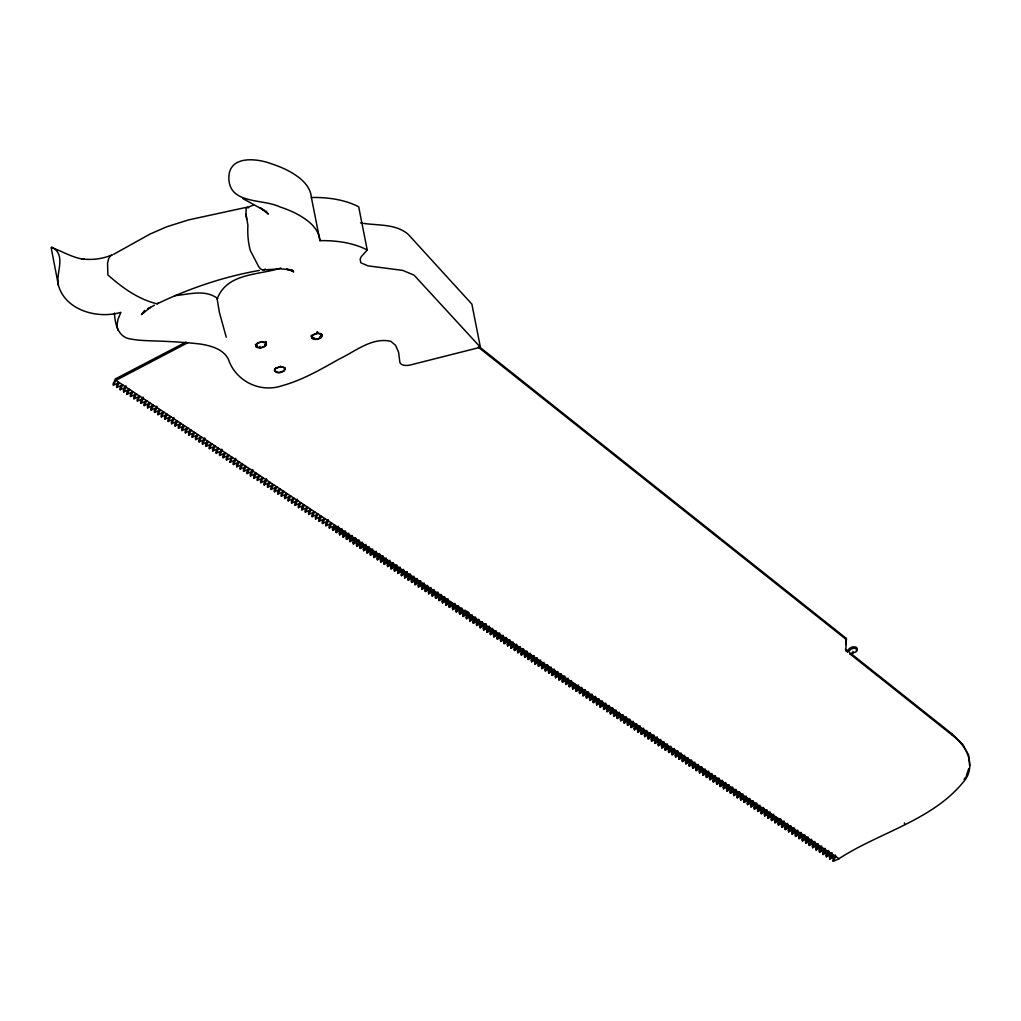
<?xml version="1.0" encoding="UTF-8"?>
<svg xmlns="http://www.w3.org/2000/svg" width="1021" height="1021" viewBox="0 0 1021 1021"><rect width="100%" height="100%" fill="white"/><g stroke="black" fill="none" stroke-linecap="round" stroke-linejoin="round"><path stroke-width="1.5" d="M311.214 335.22L311.864 338.193L313.562 339.176A5.462 2.948 -11.2 0 0 321.513 337.198A5.462 2.948 -11.2 0 0 318.909 333.318L314.787 333.893L311.507 336.713M845.873 644.583L846.332 638.406L479.308 346.783M849.434 650.543A11.639 6.279 -11.2 0 1 847.596 651.985L845.809 650.645L846.332 638.406M256.143 346.566L256.973 343.592L261.861 341.869L265.932 343.133L265.103 346.106L260.215 347.829L256.143 346.566L255.85 345.085L257.037 345.455M320.926 337.606L321.768 334.556L317.595 333.254L312.566 335.016L311.724 338.079L315.897 339.38L320.926 337.606L320.632 336.126M966.415 775.526L968.738 768.622M125.877 385.759L126.157 387.176L120.248 389.716L122.737 384.904L116.828 387.444L119.304 382.645L113.395 385.172L115.871 380.374L187.685 342.762M118.398 382.416L116.547 386.027L116.828 387.444M121.831 384.687L119.968 388.286L120.248 389.716M125.251 386.959L123.401 390.558L123.681 391.975L129.59 389.448L127.102 394.246L133.011 391.707L130.535 396.518L136.444 393.978L133.955 398.777L139.864 396.237L137.388 401.049L143.297 398.509L143.017 397.092M123.681 391.975L126.157 387.176M128.684 389.218L126.821 392.83L127.102 394.246M132.117 391.49L130.254 395.089L130.535 396.518M135.538 393.761L133.674 397.36L133.955 398.777M138.971 396.02L137.108 399.632L137.388 401.049M142.391 398.292L140.541 401.891L140.821 403.321L146.73 400.781L144.242 405.579L150.151 403.04L147.675 407.851L153.584 405.311L151.095 410.11L157.004 407.583L156.724 406.154M140.821 403.321L143.297 398.509M145.824 400.564L143.961 404.163L144.242 405.579M149.257 402.823L147.394 406.435L147.675 407.851M152.678 405.095L150.814 408.694L151.095 410.11M156.111 407.366L154.248 410.965L154.528 412.382L160.437 409.842L157.949 414.654L163.858 412.114L161.382 416.913L167.291 414.386L164.815 419.184L170.724 416.645L168.235 421.456L174.144 418.916L173.864 417.5M154.528 412.382L157.004 407.583M159.531 409.625L157.668 413.237L157.949 414.654M162.964 411.897L161.101 415.496L161.382 416.913M166.385 414.169L164.534 417.768L164.815 419.184M169.818 416.428L167.954 420.027L168.235 421.456M173.251 418.699L171.388 422.298L171.668 423.715L177.577 421.188L175.089 425.987L180.998 423.447L178.522 428.258L184.431 425.719L181.955 430.517L187.864 427.99L185.375 432.789L191.284 430.249L188.808 435.061L194.717 432.521L192.229 437.32L198.138 434.793L195.662 439.592L201.571 437.052L199.082 441.863L204.991 439.324L204.711 437.907M171.668 423.715L174.144 418.916M176.671 420.971L174.808 424.57L175.089 425.987M180.104 423.23L178.241 426.829L178.522 428.258M183.525 425.502L181.674 429.101L181.955 430.517M186.958 427.761L185.095 431.373L185.375 432.789M190.378 430.032L188.528 433.631L188.808 435.061M193.811 432.304L191.948 435.903L192.229 437.32M197.244 434.563L195.381 438.175L195.662 439.592M200.665 436.835L198.801 440.434L199.082 441.863M204.098 439.107L202.235 442.706L202.515 444.122L208.424 441.595L205.948 446.394L211.858 443.854L209.369 448.666L215.278 446.126L212.802 450.925L218.711 448.398L216.222 453.196L222.131 450.657L221.851 449.24L219.375 454.039L219.655 455.468L225.564 452.928L223.089 457.727L228.985 455.2L226.509 459.999L232.418 457.459L229.942 462.271L235.851 459.731L235.57 458.314M202.515 444.122L204.991 439.324M207.518 441.366L205.668 444.977L205.948 446.394M210.951 443.637L209.088 447.236L209.369 448.666M214.384 445.909L212.521 449.508L212.802 450.925M217.805 448.168L215.941 451.78L216.222 453.196M219.655 455.468L222.131 450.657M224.658 452.711L222.795 456.31L223.089 457.727M228.091 454.97L226.228 458.582L226.509 459.999M230.899 458.442L229.942 462.271M234.945 459.514L233.082 463.113L233.362 464.529L239.271 461.99L236.795 466.801L242.704 464.261L240.216 469.06L246.125 466.533L243.649 471.332L249.558 468.792L247.082 473.604L252.991 471.064L252.71 469.647L250.222 474.446L250.502 475.863L256.411 473.336L253.935 478.134L259.845 475.595L257.356 480.406L263.265 477.866L260.789 482.665L266.698 480.138L266.417 478.709M233.362 464.529L235.851 459.731M238.378 461.773L236.515 465.385L236.795 466.801M241.798 464.045L239.935 467.644L240.216 469.06M245.231 466.316L243.368 469.915L243.649 471.332M248.652 468.575L246.801 472.187L247.082 473.604M250.502 475.863L252.991 471.064M255.505 473.119L253.655 476.718L253.935 478.134M258.938 475.378L257.075 478.989L257.356 480.406M262.371 477.649L260.508 481.248L260.789 482.665M265.792 479.921L263.929 483.52L264.209 484.937L270.118 482.397L267.642 487.208L273.551 484.669L271.076 489.467L276.985 486.94L274.496 491.739L280.405 489.199L277.929 494.011L283.838 491.471L281.349 496.27L287.258 493.743L284.782 498.542L290.691 496.002L288.216 500.813L294.112 498.274L291.636 503.072L297.545 500.545L297.264 499.116M264.209 484.937L266.698 480.138M269.225 482.18L267.362 485.779L267.642 487.208M272.645 484.452L270.795 488.051L271.076 489.467M276.078 486.723L274.215 490.322L274.496 491.739M279.512 488.982L277.648 492.581L277.929 494.011M282.932 491.254L281.069 494.853L281.349 496.27M286.365 493.513L284.502 497.125L284.782 498.542M289.785 495.785L287.922 499.384L288.216 500.813M293.218 498.057L291.355 501.656L291.636 503.072M296.639 500.316L294.788 503.927L295.069 505.344L300.978 502.804L298.489 507.616L304.398 505.076L301.922 509.875L307.832 507.348L305.343 512.146L311.252 509.607L308.776 514.418L314.685 511.878L312.209 516.677L318.118 514.15L315.629 518.949L321.538 516.409L319.062 521.221L324.972 518.681L322.483 523.479L328.392 520.94L328.111 519.523M295.069 505.344L297.545 500.545M300.072 502.587L298.209 506.186L298.489 507.616M303.505 504.859L301.642 508.458L301.922 509.875M306.925 507.118L305.062 510.73L305.343 512.146M310.358 509.39L308.495 512.989L308.776 514.418M313.779 511.661L311.928 515.26L312.209 516.677M317.212 513.92L315.349 517.532L315.629 518.949M320.645 516.192L318.782 519.791L319.062 521.221M324.065 518.464L322.202 522.063L322.483 523.479M327.499 520.723L325.635 524.335L325.916 525.751L331.825 523.211L329.336 528.023L335.245 525.483L332.769 530.282L338.678 527.742L336.203 532.554L342.112 530.014L339.623 534.813L345.532 532.286L345.251 530.869L342.775 535.668L343.056 537.084L348.965 534.545L348.684 533.128M325.916 525.751L328.392 520.94M330.919 522.994L329.056 526.594L329.336 528.023M332.769 530.282L332.489 528.865L334.352 525.266M336.203 532.554L335.922 531.137L337.772 527.525M339.623 534.813L339.342 533.396L341.205 529.797M343.056 537.084L345.532 532.286M346.196 537.939L352.105 535.4L352.385 536.816L346.476 539.356L346.196 537.939L348.059 534.328M346.476 539.356L348.965 534.545M349.629 540.198L355.538 537.659L355.819 539.088L349.909 541.615L349.629 540.198L351.492 536.599M349.909 541.615L352.385 536.816M353.062 542.47L358.958 539.93L359.252 541.347L353.343 543.887L353.062 542.47L354.912 538.871M353.343 543.887L355.819 539.088M356.482 544.729L362.391 542.202L362.672 543.619L356.763 546.158L356.482 544.729L358.345 541.13M356.763 546.158L359.252 541.347M359.915 547.001L365.824 544.461L366.105 545.89L360.196 548.417L359.915 547.001L361.766 543.402M360.196 548.417L362.672 543.619M379.531 553.535L379.812 554.952L373.903 557.492L373.622 556.075L376.098 551.263L376.379 552.693L370.47 555.22L372.959 550.421L367.05 552.961L369.525 548.149L363.616 550.689L363.336 549.272L365.199 545.673M363.616 550.689L366.105 545.89M367.05 552.961L366.769 551.531L368.632 547.932M370.47 555.22L370.189 553.803L372.052 550.204M373.903 557.492L376.379 552.693M377.055 558.334L382.964 555.807L383.245 557.224L377.336 559.763L377.055 558.334L378.906 554.735M377.336 559.763L379.812 554.952M384.19 564.294L383.909 562.877L389.818 560.338L390.099 561.754L384.19 564.294L386.665 559.495L380.756 562.022L380.476 560.606L382.339 557.007M380.756 562.022L383.245 557.224M383.909 562.877L385.772 559.266M390.762 567.408L396.671 564.868L396.952 566.298L391.043 568.825L390.762 567.408L393.238 562.609L393.519 564.026L387.61 566.566L387.329 565.136L389.192 561.537M387.61 566.566L390.099 561.754M391.043 568.825L393.519 564.026M394.183 569.68L400.092 567.14L400.372 568.557L394.463 571.096L394.183 569.68L396.046 566.068M394.463 571.096L396.952 566.298M397.616 571.939L403.525 569.412L403.805 570.828L397.896 573.368L397.616 571.939L399.479 568.34M397.896 573.368L400.372 568.557M401.049 574.21L406.958 571.671L407.239 573.1L401.33 575.627L402.287 571.811M401.33 575.627L403.805 570.828M404.469 576.482L410.378 573.942L410.659 575.359L404.75 577.899L404.469 576.482L406.958 571.671M404.75 577.899L407.239 573.1M407.902 578.741L413.811 576.214L414.092 577.631L408.183 580.17L407.902 578.741L409.766 575.142M408.183 580.17L410.659 575.359M427.518 585.275L427.799 586.692L421.89 589.232L421.609 587.815L424.085 583.017L424.379 584.433L418.47 586.973L420.946 582.161L415.037 584.701L417.512 579.902L411.603 582.429L411.323 581.013L413.186 577.414M411.603 582.429L414.092 577.631M415.037 584.701L414.756 583.285L416.619 579.673M418.47 586.973L418.189 585.544L420.039 581.944M421.89 589.232L424.379 584.433M425.042 590.087L430.951 587.547L431.232 588.964L425.323 591.504L425.042 590.087L426.893 586.475M425.323 591.504L427.799 586.692M432.177 596.034L431.896 594.618L437.805 592.078L438.086 593.495L432.177 596.034L434.652 591.236L428.743 593.775L428.463 592.346L430.326 588.747M428.743 593.775L431.232 588.964M431.896 594.618L433.759 591.019M441.225 594.35L441.506 595.766L435.597 598.306L435.316 596.889L437.179 593.278M435.597 598.306L438.086 593.495M449.317 607.367L449.036 605.951L454.945 603.411L455.226 604.84L449.317 607.367L451.793 602.569L445.883 605.108L448.372 600.297L442.463 602.837L444.939 598.038L439.03 600.565L438.749 599.148L440.613 595.549M439.03 600.565L441.506 595.766M442.463 602.837L442.182 601.42L444.033 597.821M445.883 605.108L445.603 603.692L447.466 600.08M449.036 605.951L450.899 602.352M452.456 608.222L458.365 605.683L458.646 607.099L452.737 609.639L452.456 608.222L454.319 604.623M452.737 609.639L455.226 604.84M455.889 610.481L461.798 607.954L462.079 609.371L456.17 611.911L455.889 610.481L457.753 606.882M456.17 611.911L458.646 607.099M466.367 610.979L468.652 612.485L468.933 613.902L463.024 616.442L465.499 611.643L459.603 614.17L459.31 612.753L461.173 609.154M459.603 614.17L462.079 609.371M463.024 616.442L462.743 615.025L464.606 611.426M472.085 614.757L472.366 616.174L466.457 618.713L466.176 617.284L468.026 613.685M466.457 618.713L468.933 613.902M469.596 619.556L475.505 617.016L475.786 618.445L469.877 620.972L469.596 619.556L471.46 615.957M469.877 620.972L472.366 616.174M473.029 621.827L478.938 619.288L479.219 620.704L473.31 623.244L473.029 621.827L474.893 618.216M473.31 623.244L475.786 618.445M480.164 627.775L479.883 626.358L485.792 623.818L486.073 625.248L480.164 627.775L482.639 622.976L476.73 625.516L476.45 624.086L478.313 620.487M476.73 625.516L479.219 620.704M479.883 626.358L481.746 622.759M489.225 626.09L489.506 627.507L483.597 630.046L483.316 628.63L485.792 623.818M483.597 630.046L486.073 625.248M499.499 632.892L499.78 634.309L493.87 636.849L496.359 632.05L490.45 634.577L492.926 629.778L487.017 632.318L486.736 630.889L488.6 627.29M487.017 632.318L489.506 627.507M490.45 634.577L490.169 633.16L492.02 629.561M493.87 636.849L493.59 635.432L495.453 631.82M502.932 635.164L503.213 636.581L497.304 639.12L497.023 637.691L498.886 634.092M497.304 639.12L499.78 634.309M500.443 639.963L506.352 637.423L506.633 638.852L500.724 641.379L500.443 639.963L502.306 636.364M500.724 641.379L503.213 636.581M503.876 642.235L509.785 639.695L510.066 641.111L504.157 643.651L503.876 642.235L505.74 638.623M504.157 643.651L506.633 638.852M511.011 648.182L510.73 646.765L516.639 644.225L516.92 645.655L511.011 648.182L513.499 643.383L507.59 645.923L507.309 644.493L509.16 640.894M507.59 645.923L510.066 641.111M510.73 646.765L512.593 643.166M520.072 646.497L520.353 647.914L514.444 650.454L514.163 649.037L516.026 645.425M514.444 650.454L516.92 645.655M517.583 651.296L523.492 648.769L523.773 650.186L517.864 652.725L517.583 651.296L519.447 647.697M517.864 652.725L520.353 647.914M521.016 653.568L526.925 651.028L527.206 652.445L521.297 654.984L521.016 653.568L522.88 649.969M521.297 654.984L523.773 650.186M524.437 655.839L530.346 653.3L530.626 654.716L524.73 657.256L524.437 655.839L526.3 652.228M524.73 657.256L527.206 652.445M527.87 658.098L533.779 655.571L534.06 656.988L528.151 659.515L527.87 658.098L529.733 654.499M528.151 659.515L530.626 654.716M531.303 660.37L537.212 657.83L537.493 659.247L531.584 661.787L531.303 660.37L533.779 655.571M531.584 661.787L534.06 656.988M550.919 666.904L551.2 668.321L545.291 670.861L545.01 669.444L547.486 664.633L547.767 666.049L541.857 668.589L544.346 663.79L538.437 666.317L540.913 661.519L535.004 664.058L534.723 662.642L536.587 659.03M535.004 664.058L537.493 659.247M538.437 666.317L538.156 664.901L540.02 661.302M541.857 668.589L541.577 667.172L543.44 663.573M545.291 670.861L547.767 666.049M548.443 671.703L554.352 669.163L554.633 670.593L548.724 673.12L548.443 671.703L550.293 668.104M548.724 673.12L551.2 668.321M551.863 673.975L557.772 671.435L558.053 672.852L552.144 675.392L551.863 673.975L553.727 670.376M552.144 675.392L554.633 670.593M555.296 676.234L561.205 673.707L561.486 675.123L555.577 677.663L555.296 676.234L557.16 672.635M555.577 677.663L558.053 672.852M558.717 678.506L564.626 675.966L564.907 677.395L558.998 679.922L558.717 678.506L560.58 674.907M558.998 679.922L561.486 675.123M581.766 687.312L582.047 688.728L576.138 691.268L575.857 689.839L578.345 685.04L578.626 686.457L572.717 688.996L575.193 684.198L569.284 686.725L571.76 681.926L565.851 684.466L568.34 679.654L562.431 682.194L562.15 680.777L564.013 677.178M562.431 682.194L564.907 677.395M565.851 684.466L565.57 683.036L567.434 679.437M569.284 686.725L569.003 685.308L570.867 681.709M572.717 688.996L572.436 687.58L574.287 683.968M576.138 691.268L578.626 686.457M579.29 692.11L585.199 689.571L585.48 691L579.571 693.527L579.29 692.11L581.153 688.511M579.571 693.527L582.047 688.728M586.424 698.07L586.143 696.641L592.052 694.114L592.333 695.531L586.424 698.07L588.9 693.259L582.991 695.799L582.71 694.382L584.574 690.77M582.991 695.799L585.48 691M586.143 696.641L588.007 693.042M592.997 701.185L598.906 698.645L599.187 700.061L593.278 702.601L592.997 701.185L595.473 696.373L595.766 697.802L589.857 700.329L589.576 698.913L591.427 695.314M589.857 700.329L592.333 695.531M593.278 702.601L595.766 697.802M596.43 703.443L602.339 700.917L602.62 702.333L596.711 704.873L596.43 703.443L598.28 699.844M596.711 704.873L599.187 700.061M599.85 705.715L605.759 703.175L606.04 704.605L600.131 707.132L599.85 705.715L601.714 702.116M600.131 707.132L602.62 702.333M603.283 707.987L609.192 705.447L609.473 706.864L603.564 709.404L604.521 705.575M603.564 709.404L606.04 704.605M606.704 710.246L612.613 707.719L612.894 709.136L606.985 711.675L606.704 710.246L608.567 706.647M606.985 711.675L609.473 706.864M622.899 714.521L623.18 715.938L617.271 718.478L619.76 713.666L613.851 716.206L616.327 711.407L610.418 713.934L610.137 712.518L612 708.919M610.418 713.934L612.894 709.136M613.851 716.206L613.57 714.789L615.421 711.178M617.271 718.478L616.99 717.048L618.854 713.449M626.332 716.78L626.613 718.197L620.704 720.737L620.423 719.32L622.287 715.721M620.704 720.737L623.18 715.938M623.844 721.592L629.753 719.052L630.034 720.469L624.125 723.008L623.844 721.592L625.707 717.98M624.125 723.008L626.613 718.197M627.277 723.851L633.186 721.324L633.467 722.74L627.558 725.267L627.277 723.851L629.14 720.252M627.558 725.267L630.034 720.469M634.411 729.811L634.13 728.394L640.039 725.854L640.32 727.271L634.411 729.811L636.887 724.999L630.991 727.539L630.697 726.122L632.561 722.523M630.991 727.539L633.467 722.74M634.13 728.394L635.994 724.782M643.472 728.113L643.753 729.543L637.844 732.07L637.563 730.653L639.414 727.054M637.844 732.07L640.32 727.271M644.698 736.613L644.417 735.184L650.326 732.657L650.607 734.073L644.698 736.613L647.174 731.802L641.265 734.341L640.984 732.925L642.847 729.326M641.265 734.341L643.753 729.543M644.417 735.184L646.28 731.585M647.837 737.456L653.746 734.916L654.027 736.345L648.118 738.872L647.837 737.456L649.701 733.857M648.118 738.872L650.607 734.073M651.27 739.727L657.179 737.188L657.46 738.604L651.551 741.144L651.27 739.727L653.134 736.128M651.551 741.144L654.027 736.345M654.703 741.986L660.6 739.459L660.893 740.876L654.984 743.416L654.703 741.986L657.179 737.188M654.984 743.416L657.46 738.604M670.886 746.262L671.167 747.678L665.258 750.218L667.747 745.407L661.838 747.946L664.314 743.148L658.405 745.675L658.124 744.258L659.987 740.659M658.405 745.675L660.893 740.876M661.838 747.946L661.557 746.53L663.408 742.918M665.258 750.218L664.977 748.789L666.841 745.19M674.319 748.521L674.6 749.95L668.691 752.477L668.41 751.06L670.274 747.461M668.691 752.477L671.167 747.678M671.831 753.332L677.74 750.792L678.021 752.209L672.112 754.749L671.831 753.332L673.694 749.72M672.112 754.749L674.6 749.95M675.264 755.591L681.173 753.064L681.454 754.481L675.545 757.02L675.264 755.591L677.127 751.992M675.545 757.02L678.021 752.209M682.398 761.551L682.117 760.135L688.026 757.595L688.307 759.011L682.398 761.551L684.887 756.752L678.978 759.279L678.697 757.863L680.548 754.264M678.978 759.279L681.454 754.481M682.117 760.135L683.981 756.523M691.459 759.866L691.74 761.283L685.831 763.823L685.55 762.393L687.414 758.794M685.831 763.823L688.307 759.011M701.733 766.669L702.014 768.086L696.118 770.625L698.594 765.814L692.685 768.354L695.161 763.555L689.252 766.082L688.971 764.665L690.834 761.066M689.252 766.082L691.74 761.283M692.685 768.354L692.404 766.937L694.267 763.325M696.118 770.625L695.824 769.196L697.688 765.597M705.166 768.928L705.447 770.357L699.538 772.884L699.257 771.468L701.121 767.869M699.538 772.884L702.014 768.086M702.69 773.739L708.6 771.2L708.88 772.616L702.971 775.156L702.69 773.739L704.541 770.128M702.971 775.156L705.447 770.357M722.306 780.274L722.587 781.69L716.678 784.23L716.397 782.801L718.873 778.002L719.154 779.419L713.245 781.958L715.734 777.147L709.825 779.687L712.301 774.888L706.392 777.428L706.111 775.998L707.974 772.399M706.392 777.428L708.88 772.616M709.825 779.687L709.544 778.27L711.407 774.671M713.245 781.958L712.964 780.542L714.828 776.93M716.678 784.23L719.154 779.419M719.831 785.072L725.74 782.533L726.02 783.949L720.111 786.489L719.831 785.072L721.681 781.473M720.111 786.489L722.587 781.69M723.251 787.344L729.16 784.804L729.441 786.221L723.532 788.761L723.251 787.344L725.114 783.732M723.532 788.761L726.02 783.949M726.684 789.603L732.593 787.063L732.874 788.493L726.965 791.02L726.684 789.603L728.535 786.004M726.965 791.02L729.441 786.221M730.104 791.875L736.013 789.335L736.294 790.752L730.385 793.291L730.104 791.875L731.968 788.276M730.385 793.291L732.874 788.493M733.537 794.147L739.446 791.607L739.727 793.023L733.818 795.563L733.537 794.147L735.401 790.535M733.818 795.563L736.294 790.752M753.153 800.668L753.434 802.098L747.525 804.625L747.244 803.208L749.733 798.409L750.014 799.826L744.105 802.366L746.581 797.554L740.672 800.094L743.148 795.295L737.239 797.822L736.958 796.406L738.821 792.807M737.239 797.822L739.727 793.023M740.672 800.094L740.391 798.677L742.254 795.078M744.105 802.366L743.824 800.936L745.675 797.337M747.525 804.625L750.014 799.826M750.677 805.48L756.587 802.94L756.867 804.357L750.958 806.896L750.677 805.48L752.541 801.881M750.958 806.896L753.434 802.098M757.812 811.427L757.531 810.01L763.44 807.471L763.721 808.9L757.812 811.427L760.288 806.628L754.379 809.168L754.098 807.739L755.961 804.14M754.379 809.168L756.867 804.357M757.531 810.01L758.769 807.611M766.86 809.742L767.154 811.159L761.245 813.699L760.964 812.282L762.815 808.67M761.245 813.699L763.721 808.9M778.091 823.615L784 821.075L784.281 822.505L778.372 825.032L778.091 823.615L780.58 818.816L780.861 820.233L774.952 822.773L777.428 817.961L771.519 820.501L774.007 815.702L768.098 818.229L770.574 813.431L764.665 815.97L764.384 814.541L766.248 810.942M764.665 815.97L767.154 811.159M768.098 818.229L767.818 816.813L769.668 813.214M771.519 820.501L771.238 819.084L773.101 815.473M774.952 822.773L774.671 821.343L776.534 817.744M778.372 825.032L780.861 820.233M781.524 825.887L787.433 823.347L787.714 824.764L781.805 827.304L781.524 825.887L783.388 822.275M781.805 827.304L784.281 822.505M788.659 831.834L788.378 830.418L794.287 827.878L794.568 829.307L788.659 831.834L791.147 827.036L785.238 829.575L784.958 828.146L786.808 824.547M785.238 829.575L787.714 824.764M788.378 830.418L790.241 826.819M797.72 830.15L798.001 831.566L792.092 834.106L791.811 832.689L793.674 829.078M792.092 834.106L794.568 829.307M795.231 834.948L801.14 832.421L801.421 833.838L795.512 836.378L795.231 834.948L797.095 831.349M795.512 836.378L798.001 831.566M798.664 837.22L804.574 834.68L804.854 836.11L798.945 838.637L798.664 837.22L800.528 833.621M798.945 838.637L801.421 833.838M805.799 843.18L805.518 841.751L811.427 839.224L811.708 840.64L805.799 843.18L808.275 838.369L802.366 840.908L802.085 839.492L803.948 835.88M802.366 840.908L804.854 836.11M805.518 841.751L807.381 838.152M814.86 841.483L815.141 842.899L809.232 845.439L808.951 844.022L810.802 840.423M809.232 845.439L811.708 840.64M825.134 848.285L825.415 849.702L819.506 852.241L821.994 847.443L816.085 849.97L818.561 845.171L812.652 847.711L812.371 846.294L814.235 842.682M812.652 847.711L815.141 842.899M816.085 849.97L815.805 848.553L817.668 844.954M819.506 852.241L819.225 850.825L821.088 847.226M828.567 850.557L828.848 851.973L822.939 854.513L822.658 853.097L824.521 849.485M822.939 854.513L825.415 849.702M826.091 855.356L831.987 852.816L832.281 854.245L826.372 856.772L826.091 855.356L827.942 851.756M826.372 856.772L828.848 851.973M829.511 857.627L835.42 855.088L835.701 856.504L829.792 859.044L829.511 857.627L831.375 854.028M829.792 859.044L832.281 854.245M834.795 856.287L832.945 859.899L833.225 861.316L839.134 858.776L115.756 380.297L115.475 378.88L186.001 342.086M833.225 861.316L835.701 856.504M226.254 337.198L219.349 312.273L217.128 298.911C227.3 272.518 258.696 275.364 280.915 268.013M144.586 310.422L141.536 314.621L150.406 307.321L147.598 309.044L154.426 305.19M964.066 779.406L965.955 776.904M847.558 652.036L847.277 650.619A11.065 5.96 -11.2 0 0 849.255 649.024L849.485 648.654A4.033 2.17 -11.2 0 1 855.228 646.944A4.033 2.17 -11.2 0 1 856.096 650.096M849.421 650.543L849.766 650.071A4.033 2.17 -11.2 0 1 856.619 648.807A4.033 2.17 -11.2 0 1 853.671 652.661L852.612 652.878M265.166 344.434L265.728 343.822A5.462 2.948 -11.2 0 0 265.728 341.537M367.228 250.005A85.113 45.856 -11.2 0 0 319.93 240.662C318.922 228.091 307.64 219.86 297.468 214.27A135.282 72.887 -11.2 0 0 280.086 206.982C262.831 198.495 229.674 204.723 228.832 178.484C228.372 155.039 256.654 158.166 271.535 163.819A135.282 72.887 -11.2 0 1 288.93 171.107C299.089 176.697 310.384 184.929 311.392 197.5A85.113 45.856 -11.2 0 1 358.69 206.842L367.228 250.005L361.319 256.59L360.145 259.092L360.809 262.767L367.892 265.843L402.823 270.425L414.079 275.16L480.406 347.268L410.238 364.995A8.832 4.76 -11.2 0 1 399.913 362.557L398.573 352.219L395.497 345.277L390.852 341.333C371.938 336.93 355.168 351.556 339.023 359.15C320.836 369.36 302.573 380.08 282.307 385.644C260.253 393.315 235.596 381.229 228.27 358.971C222.91 348.914 210.939 345.774 200.524 344.064C184.137 342.124 167.648 341.359 151.159 340.835C144.574 340.542 137.924 340.414 131.441 339.112C118.155 337.925 115.016 324.18 114.429 313.026M253.476 205.119L246.227 207.965L245.972 214.295L247.912 225.207A26.674 8.028 88.5 0 0 250.451 250.783L258.709 266.723L260.84 269.148L263.099 269.991L280.137 268.829L289.747 269.697L286.339 269.174L293.397 271.331L290.781 269.684M117.785 329.974L116.981 325.278L117.951 319.433L120.899 312.349C97.952 319.203 65.421 310.639 58.388 285.229L51.114 247.452C61.681 250.821 72.555 258.007 84.36 259.296L81.246 258.811C91.699 260.278 102.508 259.015 112.233 254.854L110.077 256.182L108.494 259.079L107.55 263.341L107.856 274.879C122.061 287.577 138.409 299.408 157.145 303.837L158.446 302.892M847.277 650.619L845.528 649.228L845.809 650.645M838.981 858.674C880.447 831.694 935.504 819.646 966.236 778.321C975.336 762.725 965.636 745.024 952.491 735.414L849.842 653.848L849.561 652.432M217.128 298.911L217.728 298.591C204.915 288.879 188.872 294.533 174.527 295.669M157.145 303.837C189.51 288.292 223.931 276.627 259.321 270.437M113.599 254.344L149.998 234.077L166.602 226.841L188.426 219.936L246.24 207.378M332.489 528.865L338.398 526.326M335.922 531.137L341.831 528.597M339.342 533.396L344.077 531.367M342.775 535.668L347.497 533.638M363.336 549.272L369.245 546.733M366.769 551.531L372.678 549.004M370.189 553.803L374.924 551.774M373.622 556.075L378.344 554.046M380.476 560.606L386.385 558.066M387.329 565.136L392.064 563.107M411.323 581.013L417.232 578.473M414.756 583.285L420.665 580.745M418.189 585.544L422.911 583.514M421.609 587.815L426.331 585.786M428.463 592.346L434.372 589.819M435.316 596.889L440.051 594.86M438.749 599.148L444.658 596.609M442.182 601.42L448.091 598.88M445.603 603.692L450.338 601.663M459.31 612.753L465.219 610.213M462.743 615.025L468.652 612.485M466.176 617.284L470.898 615.255M476.45 624.086L482.359 621.559M483.316 628.63L488.038 626.6M486.736 630.889L492.645 628.362M490.169 633.16L496.078 630.621M493.59 635.432L498.325 633.403M497.023 637.691L501.745 635.662M507.309 644.493L513.218 641.967M514.163 649.037L518.885 647.008M534.723 662.642L540.632 660.102M538.156 664.901L544.065 662.361M541.577 667.172L546.312 665.143M545.01 669.444L549.732 667.415M562.15 680.777L568.059 678.238M565.57 683.036L571.479 680.509M569.003 685.308L573.725 683.279M572.436 687.58L577.159 685.55M575.857 689.839L580.592 687.809M582.71 694.382L588.619 691.842M589.576 698.913L594.299 696.884M610.137 712.518L616.046 709.978M613.57 714.789L619.479 712.25M616.99 717.048L621.725 715.019M620.423 719.32L625.146 717.291M630.697 726.122L636.606 723.583M637.563 730.653L642.286 728.624M640.984 732.925L646.893 730.385M658.124 744.258L664.033 741.718M661.557 746.53L667.466 743.99M664.977 748.789L669.712 746.759M668.41 751.06L673.133 749.031M678.697 757.863L684.606 755.323M685.55 762.393L690.273 760.364M688.971 764.665L694.88 762.125M692.404 766.937L698.313 764.397M695.824 769.196L700.559 767.167M699.257 771.468L703.98 769.438M706.111 775.998L712.02 773.471M709.544 778.27L715.453 775.73M712.964 780.542L717.699 778.513M716.397 782.801L721.12 780.771M736.958 796.406L742.867 793.866M740.391 798.677L746.3 796.138M743.824 800.936L748.546 798.92M747.244 803.208L751.979 801.179M754.098 807.739L760.007 805.212M760.964 812.282L765.686 810.253M764.384 814.541L770.293 812.014M767.818 816.813L773.727 814.273M771.238 819.084L775.973 817.055M774.671 821.343L779.393 819.314M784.958 828.146L790.867 825.619M791.811 832.689L796.533 830.66M802.085 839.492L807.994 836.952M808.951 844.022L813.673 841.993M812.371 846.294L818.28 843.754M815.805 848.553L821.714 846.026M819.225 850.825L823.96 848.796M822.658 853.097L827.38 851.067M849.842 653.848L849.944 653.81A13.898 7.479 -11.2 0 1 852.599 652.866M263.099 269.991L265.307 269.123M245.972 214.295L246.686 219.336M280.239 366.603L280.941 366.577M360.528 222.872C376.43 225.947 395.191 223.063 408.247 234.383L471.868 304.105L480.406 347.268M312.273 337.275L313.268 337.696A5.462 2.948 -11.2 0 0 314.481 337.913M247.171 207.084L248.601 207.825M242.832 198.572L264.375 210.466L260.24 207.837L268.395 214.116L265.894 210.964M51.956 247.108C66.888 255.467 55.53 272.403 58.388 285.229M291.559 270.437L293.652 272.007L291.968 269.901M478.339 347.204L846.613 639.822M850.799 653.414L952.21 733.997L962.79 744.398L968.61 755.03L969.669 765.865M952.21 733.997L952.491 735.414M904.402 822.964L904.683 824.381M852.905 651.321L853.186 652.738M849.23 649.011L849.51 650.428M311.392 197.5L319.93 240.662M317.454 331.825L317.748 333.305M317.11 331.838L317.403 333.318M311.456 336.483L311.826 338.117M265.639 341.652L265.932 343.133M264.809 344.626L265.103 346.106M259.921 346.349L260.215 347.829M115.871 380.374L115.59 378.957L113.114 383.756L113.395 385.172M321.896 334.518A5.462 2.948 -11.2 0 1 319.828 336.79M256.475 345.774A5.462 2.948 -11.2 0 1 255.403 344.498M275.542 368.402L274.751 371.299L276.525 372.448A5.462 2.948 -11.2 0 0 283.085 371.542A5.462 2.948 -11.2 0 0 284.795 367.79L280.52 366.565L275.542 368.402A5.462 2.948 -11.2 0 0 274.47 370.751L278.924 372.588L283.953 370.827L284.795 367.79L280.622 366.475L275.542 368.402M266.022 345.302L265.307 346.081A5.462 2.948 -11.2 0 1 256.258 346.885A5.462 2.948 -11.2 0 1 260.814 341.907A5.462 2.948 -11.2 0 1 266.022 345.302"/></g></svg>
